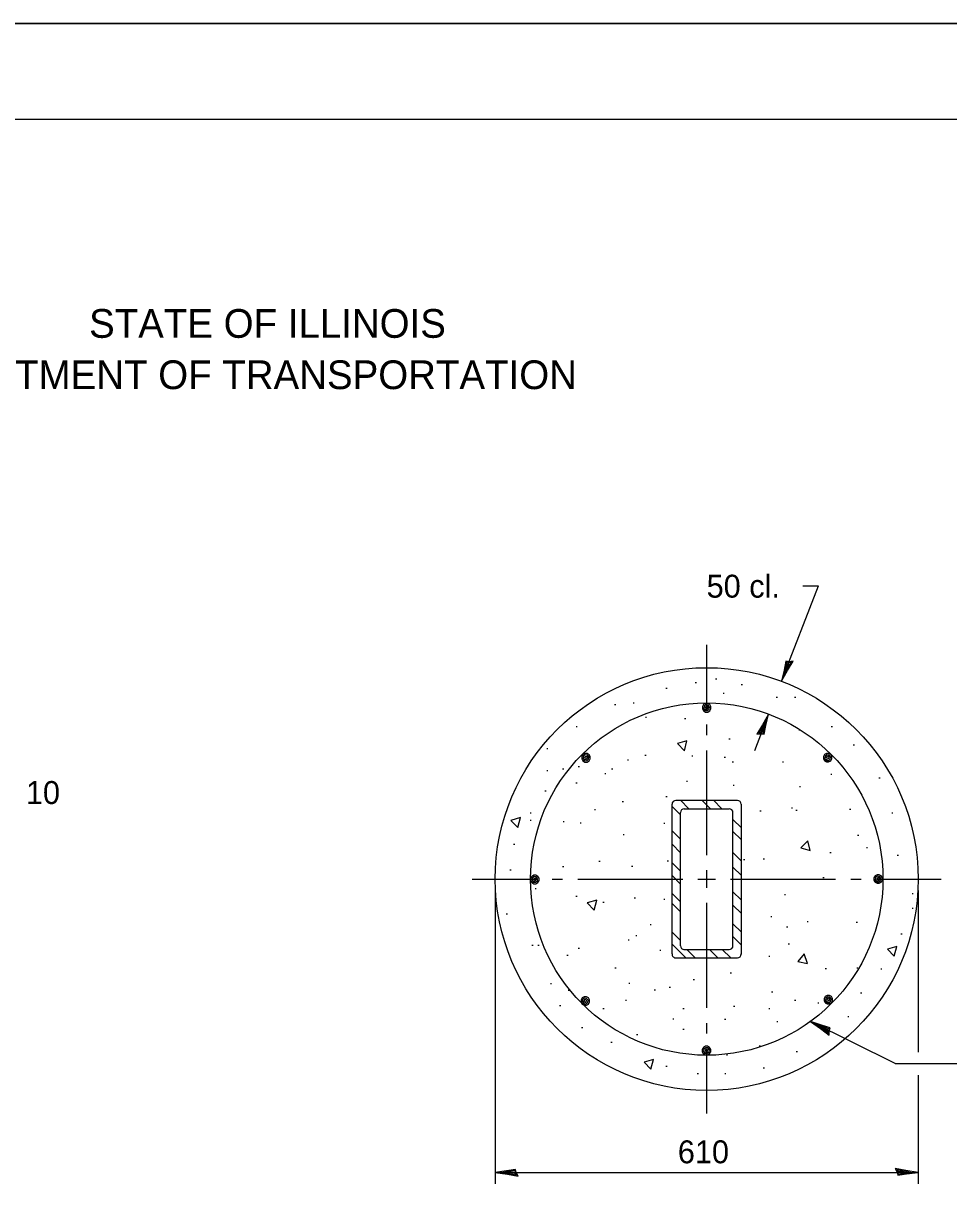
# Model space of a CAD drawing. Extents: x 1499079 to 1501883, y 1499349 to 1499789.
# Drawn here: x 1500098.7 to 1500195.5, y 1499665.4 to 1499789.2 of the extents above; entities that cross this region are included whole.
import ezdxf

# ---------------------------------------------------------------- set-up
doc = ezdxf.new("R2010")
doc.units = 0
for name, color, linetype in [('Design_EX_Roadway Dimensions', 7, 'Continuous'), ('Design_PR_Roadway Items', 7, 'Continuous'), ('Level 48', 7, 'Continuous'), ('Sheets_50 Reference Boundary', 7, 'Continuous'), ('Sheets_General Details', 7, 'Continuous'), ('Sheets_Printer Plotting Border', 7, 'Continuous'), ('Topo_Building', 7, 'Continuous')]:
    doc.layers.add(name, color=color, linetype=linetype)

msp = doc.modelspace()

# ---------------------------------------------------------------- linework, layer by layer
at = {"layer": 'Design_EX_Roadway Dimensions'}
for p, q in [((1500177.98, 1499720.35), (1500181.85, 1499730.34)), ((1500180.23, 1499730.34), (1500181.85, 1499730.34)), ((1500170.17, 1499717.41), (1500170.17, 1499724.17)), ((1500176.65, 1499716.91), (1500175.18, 1499713.07)), ((1500170.17, 1499714.71), (1500170.17, 1499715.81)), ((1500170.17, 1499702.14), (1500170.17, 1499713.1)), ((1500170.17, 1499698.72), (1500170.17, 1499700.57)), ((1500145.63, 1499699.64), (1500152.39, 1499699.64)), ((1500153.99, 1499699.64), (1500155.1, 1499699.64)), ((1500156.7, 1499699.64), (1500167.67, 1499699.64)), ((1500169.25, 1499699.64), (1500171.1, 1499699.64)), ((1500172.67, 1499699.64), (1500183.63, 1499699.64)), ((1500185.24, 1499699.64), (1500186.34, 1499699.64)), ((1500187.94, 1499699.64), (1500194.7, 1499699.64)), ((1500148.03, 1499698.44), (1500148.03, 1499667.74)), ((1500192.3, 1499698.44), (1500192.3, 1499681.52)), ((1500170.17, 1499686.18), (1500170.17, 1499697.14)), ((1500170.17, 1499683.47), (1500170.17, 1499684.57)), ((1500189.9, 1499680.32), (1500181.03, 1499684.74)), ((1500170.17, 1499675.11), (1500170.17, 1499681.87)), ((1500189.9, 1499680.32), (1500212.18, 1499680.32)), ((1500192.3, 1499679.12), (1500192.3, 1499667.74)), ((1500148.03, 1499668.94), (1500192.3, 1499668.94))]:
    msp.add_line(p, q, dxfattribs=at)
for points in [[(1500178.8, 1499722.39), (1500178.46, 1499722.45), (1500178.26, 1499721.52), (1500177.98, 1499720.35), (1500178.61, 1499721.47), (1500179.21, 1499722.44), (1500178.55, 1499722.35), (1500178.27, 1499721.1), (1500179.03, 1499722.33), (1500178.68, 1499722.23), (1500178.5, 1499721.66), (1500178.79, 1499722.17)], [(1500175.83, 1499714.86), (1500176.18, 1499714.81), (1500176.37, 1499715.72), (1500176.65, 1499716.91), (1500176.02, 1499715.78), (1500175.43, 1499714.81), (1500176.09, 1499714.89), (1500176.36, 1499716.15), (1500175.61, 1499714.92), (1500175.95, 1499715.01), (1500176.13, 1499715.58), (1500175.84, 1499715.08)], [(1500182.98, 1499683.72), (1500183.07, 1499684.07), (1500182.17, 1499684.35), (1500181.03, 1499684.74), (1500182.09, 1499684), (1500183, 1499683.31), (1500182.97, 1499683.98), (1500181.74, 1499684.38), (1500182.9, 1499683.51), (1500182.85, 1499683.86), (1500182.3, 1499684.1), (1500182.76, 1499683.76)], [(1500150.24, 1499668.91), (1500150.17, 1499669.25), (1500149.24, 1499669.1), (1500148.03, 1499668.94), (1500149.32, 1499668.75), (1500150.43, 1499668.55), (1500150.12, 1499669.13), (1500148.84, 1499668.94), (1500150.27, 1499668.68), (1500150.05, 1499668.96), (1500149.46, 1499668.93), (1500150.03, 1499668.84)], [(1500190.09, 1499668.97), (1500190.17, 1499668.63), (1500191.09, 1499668.77), (1500192.3, 1499668.94), (1500191.01, 1499669.13), (1500189.9, 1499669.33), (1500190.21, 1499668.74), (1500191.49, 1499668.94), (1500190.07, 1499669.2), (1500190.28, 1499668.91), (1500190.88, 1499668.95), (1500190.3, 1499669.04)]]:
    msp.add_lwpolyline(points, dxfattribs=at)
at = {"layer": 'Design_PR_Roadway Items'}
for p, q in [((1500166.94, 1499707.89), (1500173.39, 1499707.89)), ((1500167.43, 1499707.89), (1500168.3, 1499707.01)), ((1500169.69, 1499707.86), (1500170.54, 1499707.02)), ((1500170.88, 1499707.89), (1500171.77, 1499707)), ((1500166.54, 1499691.83), (1500166.54, 1499707.48)), ((1500166.54, 1499707.25), (1500167.42, 1499706.37)), ((1500167.42, 1499692.67), (1500167.42, 1499706.6)), ((1500167.81, 1499707), (1500172.51, 1499707)), ((1500172.92, 1499692.63), (1500172.92, 1499706.6)), ((1500173.8, 1499691.73), (1500173.8, 1499707.48)), ((1500172.92, 1499705.86), (1500173.8, 1499704.99)), ((1500166.54, 1499704.69), (1500167.42, 1499703.81)), ((1500172.92, 1499704.63), (1500173.78, 1499703.78)), ((1500166.54, 1499703.28), (1500167.42, 1499702.4)), ((1500172.89, 1499702.42), (1500173.8, 1499701.51)), ((1500166.54, 1499701.34), (1500167.42, 1499700.46)), ((1500172.92, 1499700.88), (1500173.8, 1499700)), ((1500166.54, 1499700), (1500167.42, 1499699.12)), ((1500166.54, 1499698.14), (1500167.42, 1499697.26)), ((1500172.92, 1499698.31), (1500173.77, 1499697.46)), ((1500166.54, 1499697.1), (1500167.42, 1499696.22)), ((1500172.92, 1499696.91), (1500173.8, 1499696.02)), ((1500166.54, 1499694.09), (1500167.42, 1499693.21)), ((1500172.92, 1499694.96), (1500173.8, 1499694.08)), ((1500166.54, 1499692.83), (1500167.98, 1499691.39)), ((1500172.92, 1499693.62), (1500173.8, 1499692.74)), ((1500167.78, 1499692.27), (1500172.51, 1499692.27)), ((1500168.09, 1499692.27), (1500168.97, 1499691.39)), ((1500170.46, 1499692.27), (1500171.34, 1499691.39)), ((1500171.8, 1499692.27), (1500172.68, 1499691.39)), ((1500166.98, 1499691.39), (1500173.39, 1499691.39))]:
    msp.add_line(p, q, dxfattribs=at)
for points in [[(1500169.85, 1499717.25), (1500170.05, 1499717.13), (1500170.29, 1499717.13), (1500170.49, 1499717.25), (1500170.61, 1499717.46), (1500170.61, 1499717.7), (1500170.49, 1499717.9), (1500170.29, 1499718.02), (1500170.05, 1499718.02), (1500169.85, 1499717.9), (1500169.73, 1499717.7), (1500169.73, 1499717.46), (1500169.83, 1499717.27), (1500170.25, 1499717.28), (1500170.43, 1499717.43), (1500170.46, 1499717.65), (1500170.32, 1499717.84), (1500170.09, 1499717.87), (1500169.91, 1499717.73), (1500169.88, 1499717.5), (1500169.95, 1499717.36), (1500170.28, 1499717.47), (1500170.32, 1499717.62), (1500170.21, 1499717.73), (1500170.06, 1499717.68), (1500170.02, 1499717.54), (1500170.17, 1499717.58)], [(1500157.22, 1499712.01), (1500157.42, 1499711.89), (1500157.66, 1499711.89), (1500157.87, 1499712.01), (1500157.99, 1499712.22), (1500157.99, 1499712.46), (1500157.87, 1499712.66), (1500157.66, 1499712.78), (1500157.42, 1499712.78), (1500157.22, 1499712.66), (1500157.1, 1499712.46), (1500157.1, 1499712.22), (1500157.2, 1499712.03), (1500157.62, 1499712.04), (1500157.81, 1499712.18), (1500157.84, 1499712.41), (1500157.69, 1499712.6), (1500157.47, 1499712.63), (1500157.28, 1499712.49), (1500157.25, 1499712.25), (1500157.33, 1499712.12), (1500157.65, 1499712.23), (1500157.69, 1499712.38), (1500157.58, 1499712.48), (1500157.44, 1499712.44), (1500157.39, 1499712.3), (1500157.55, 1499712.33)], [(1500182.49, 1499712.03), (1500182.7, 1499711.91), (1500182.93, 1499711.91), (1500183.15, 1499712.03), (1500183.26, 1499712.24), (1500183.26, 1499712.48), (1500183.15, 1499712.68), (1500182.93, 1499712.8), (1500182.7, 1499712.8), (1500182.49, 1499712.68), (1500182.38, 1499712.48), (1500182.38, 1499712.24), (1500182.48, 1499712.05), (1500182.9, 1499712.06), (1500183.08, 1499712.2), (1500183.12, 1499712.44), (1500182.97, 1499712.62), (1500182.74, 1499712.65), (1500182.55, 1499712.51), (1500182.52, 1499712.27), (1500182.6, 1499712.14), (1500182.93, 1499712.25), (1500182.97, 1499712.4), (1500182.86, 1499712.5), (1500182.71, 1499712.47), (1500182.67, 1499712.32), (1500182.82, 1499712.35)], [(1500151.87, 1499699.28), (1500152.07, 1499699.16), (1500152.31, 1499699.16), (1500152.51, 1499699.28), (1500152.63, 1499699.48), (1500152.63, 1499699.72), (1500152.51, 1499699.92), (1500152.31, 1499700.05), (1500152.07, 1499700.05), (1500151.87, 1499699.92), (1500151.75, 1499699.72), (1500151.75, 1499699.48), (1500151.85, 1499699.3), (1500152.27, 1499699.31), (1500152.45, 1499699.45), (1500152.48, 1499699.68), (1500152.34, 1499699.86), (1500152.11, 1499699.9), (1500151.92, 1499699.75), (1500151.9, 1499699.53), (1500151.97, 1499699.39), (1500152.3, 1499699.5), (1500152.34, 1499699.64), (1500152.23, 1499699.75), (1500152.08, 1499699.71), (1500152.04, 1499699.56), (1500152.19, 1499699.6)], [(1500187.78, 1499699.32), (1500187.99, 1499699.2), (1500188.23, 1499699.2), (1500188.43, 1499699.32), (1500188.55, 1499699.53), (1500188.55, 1499699.76), (1500188.43, 1499699.97), (1500188.23, 1499700.08), (1500187.99, 1499700.08), (1500187.78, 1499699.97), (1500187.67, 1499699.76), (1500187.67, 1499699.53), (1500187.76, 1499699.34), (1500188.19, 1499699.35), (1500188.37, 1499699.49), (1500188.4, 1499699.72), (1500188.26, 1499699.91), (1500188.03, 1499699.94), (1500187.84, 1499699.8), (1500187.81, 1499699.56), (1500187.89, 1499699.43), (1500188.21, 1499699.53), (1500188.25, 1499699.68), (1500188.14, 1499699.79), (1500188, 1499699.75), (1500187.96, 1499699.61), (1500188.11, 1499699.64)], [(1500157.14, 1499686.56), (1500157.34, 1499686.44), (1500157.58, 1499686.44), (1500157.79, 1499686.56), (1500157.91, 1499686.76), (1500157.91, 1499687), (1500157.79, 1499687.2), (1500157.58, 1499687.32), (1500157.34, 1499687.32), (1500157.14, 1499687.2), (1500157.02, 1499687), (1500157.02, 1499686.76), (1500157.12, 1499686.58), (1500157.54, 1499686.59), (1500157.72, 1499686.73), (1500157.76, 1499686.96), (1500157.61, 1499687.14), (1500157.39, 1499687.17), (1500157.19, 1499687.03), (1500157.16, 1499686.8), (1500157.25, 1499686.67), (1500157.57, 1499686.77), (1500157.61, 1499686.92), (1500157.5, 1499687.03), (1500157.36, 1499686.99), (1500157.31, 1499686.84), (1500157.46, 1499686.88)], [(1500182.57, 1499686.7), (1500182.78, 1499686.59), (1500183.01, 1499686.59), (1500183.22, 1499686.7), (1500183.34, 1499686.91), (1500183.34, 1499687.14), (1500183.22, 1499687.35), (1500183.01, 1499687.47), (1500182.78, 1499687.47), (1500182.57, 1499687.35), (1500182.46, 1499687.14), (1500182.46, 1499686.91), (1500182.56, 1499686.73), (1500182.98, 1499686.73), (1500183.16, 1499686.87), (1500183.19, 1499687.11), (1500183.05, 1499687.29), (1500182.82, 1499687.32), (1500182.63, 1499687.18), (1500182.6, 1499686.95), (1500182.68, 1499686.81), (1500183.01, 1499686.92), (1500183.04, 1499687.06), (1500182.93, 1499687.17), (1500182.79, 1499687.14), (1500182.75, 1499686.99), (1500182.9, 1499687.03)], [(1500169.83, 1499681.37), (1500170.03, 1499681.25), (1500170.27, 1499681.25), (1500170.48, 1499681.37), (1500170.6, 1499681.57), (1500170.6, 1499681.81), (1500170.48, 1499682.02), (1500170.27, 1499682.14), (1500170.03, 1499682.14), (1500169.83, 1499682.02), (1500169.71, 1499681.81), (1500169.71, 1499681.57), (1500169.81, 1499681.39), (1500170.23, 1499681.4), (1500170.42, 1499681.54), (1500170.45, 1499681.77), (1500170.3, 1499681.96), (1500170.07, 1499681.99), (1500169.88, 1499681.85), (1500169.85, 1499681.62), (1500169.94, 1499681.48), (1500170.26, 1499681.59), (1500170.3, 1499681.74), (1500170.19, 1499681.85), (1500170.05, 1499681.8), (1500170.01, 1499681.65), (1500170.16, 1499681.7)]]:
    msp.add_lwpolyline(points, dxfattribs=at)
for radius in [22.13, 18.44]:
    msp.add_circle((1500170.17, 1499699.64), radius, dxfattribs=at)
for centre, start, end in [((1500166.94, 1499707.48), 90, 180), ((1500173.39, 1499707.48), 0, 90), ((1500167.82, 1499706.6), 90, 180), ((1500172.52, 1499706.6), 0, 90), ((1500166.94, 1499691.79), 175.6455, 276.2029), ((1500167.82, 1499692.67), 180, 270), ((1500172.52, 1499692.67), 270, 0), ((1500173.39, 1499691.8), 270, 0)]:
    msp.add_arc(centre, 0.399, start, end, dxfattribs=at)
at = {"layer": 'Level 48'}
msp.add_lwpolyline([(1499759.49, 1499789.19), (1500439.49, 1499789.19), (1500439.49, 1499349.19), (1499759.49, 1499349.19)], close=True, dxfattribs=at)
at = {"layer": 'Sheets_50 Reference Boundary'}
msp.add_lwpolyline([(1499799.49, 1499779.18), (1500429.49, 1499779.18), (1500429.49, 1499379.19), (1499799.49, 1499379.19)], close=True, dxfattribs=at)
at = {"layer": 'Sheets_General Details'}
msp.add_line((1500439.49, 1499789.19), (1499759.49, 1499789.19), dxfattribs=at)
msp.add_lwpolyline([(1499799.49, 1499779.19), (1500429.49, 1499779.19), (1500429.49, 1499359.19), (1499799.49, 1499359.19)], close=True, dxfattribs=at)
at = {"layer": 'Sheets_Printer Plotting Border'}
msp.add_lwpolyline([(1499759.49, 1499349.19), (1500439.49, 1499349.19), (1500439.49, 1499789.19), (1499759.49, 1499789.19)], close=True, dxfattribs=at)
at = {"layer": 'Topo_Building'}
for p, q in [((1500168.98, 1499720.22), (1500169.11, 1499720.22)), ((1500171.1, 1499720.6), (1500171.22, 1499720.6)), ((1500173.79, 1499720.02), (1500173.91, 1499720.02)), ((1500165.91, 1499719.64), (1500166.04, 1499719.64)), ((1500171.88, 1499719.1), (1500172.01, 1499719.1)), ((1500160.53, 1499717.91), (1500160.66, 1499717.91)), ((1500162.46, 1499718.1), (1500162.58, 1499718.1)), ((1500177.44, 1499718.68), (1500177.56, 1499718.68)), ((1500179.35, 1499718.68), (1500179.48, 1499718.68)), ((1500163.75, 1499716.6), (1500163.87, 1499716.6)), ((1500167.84, 1499716.44), (1500167.97, 1499716.44)), ((1500156.5, 1499715.61), (1500156.62, 1499715.61)), ((1500179.81, 1499715.27), (1500179.93, 1499715.27)), ((1500183.2, 1499715.61), (1500183.32, 1499715.61)), ((1500172.48, 1499714.31), (1500172.61, 1499714.31)), ((1500153.43, 1499713.3), (1500153.55, 1499713.3)), ((1500163.7, 1499712.6), (1500163.82, 1499712.6)), ((1500168.6, 1499712.55), (1500168.72, 1499712.55)), ((1500185.5, 1499713.68), (1500185.63, 1499713.68)), ((1500156.73, 1499711.43), (1500156.86, 1499711.43)), ((1500161.87, 1499712.11), (1500161.99, 1499712.11)), ((1500172, 1499712.4), (1500172.12, 1499712.4)), ((1500172.84, 1499711.91), (1500172.97, 1499711.91)), ((1500178.09, 1499711.91), (1500178.21, 1499711.91)), ((1500153.43, 1499711), (1500153.55, 1499711)), ((1500155.09, 1499711.17), (1500155.21, 1499711.17)), ((1500159.51, 1499710.69), (1500159.63, 1499710.69)), ((1500160.22, 1499711.17), (1500160.34, 1499711.17)), ((1500183.14, 1499710.63), (1500183.26, 1499710.63)), ((1500188.19, 1499710.23), (1500188.31, 1499710.23)), ((1500153.24, 1499708.88), (1500153.36, 1499708.88)), ((1500156.48, 1499709.73), (1500156.6, 1499709.73)), ((1500168.05, 1499709.89), (1500168.17, 1499709.89)), ((1500172.93, 1499709.46), (1500173.05, 1499709.46)), ((1500179.87, 1499709.34), (1500179.99, 1499709.34)), ((1500161.33, 1499707.76), (1500161.45, 1499707.76)), ((1500165.89, 1499708.3), (1500166.02, 1499708.3)), ((1500151.7, 1499706.58), (1500151.82, 1499706.58)), ((1500158.43, 1499706.94), (1500158.55, 1499706.94)), ((1500175.73, 1499706.8), (1500175.86, 1499706.8)), ((1500179.04, 1499707.09), (1500179.16, 1499707.09)), ((1500179.51, 1499706.85), (1500179.63, 1499706.85)), ((1500185.11, 1499706.96), (1500185.24, 1499706.96)), ((1500189.53, 1499706.58), (1500189.66, 1499706.58)), ((1500151.7, 1499705.81), (1500151.82, 1499705.81)), ((1500155.14, 1499705.68), (1500155.26, 1499705.68)), ((1500156.93, 1499705.52), (1500157.05, 1499705.52)), ((1500165.68, 1499705.5), (1500165.8, 1499705.5)), ((1500161.43, 1499704.3), (1500161.55, 1499704.3)), ((1500185.95, 1499704.22), (1500186.07, 1499704.22)), ((1500149.97, 1499703.31), (1500150.1, 1499703.31)), ((1500186.88, 1499702.96), (1500187.01, 1499702.96)), ((1500158.9, 1499701.52), (1500159.03, 1499701.52)), ((1500166.04, 1499701.55), (1500166.16, 1499701.55)), ((1500174.03, 1499701.68), (1500174.16, 1499701.68)), ((1500176.09, 1499701.76), (1500176.21, 1499701.76)), ((1500183.05, 1499702.41), (1500183.18, 1499702.41)), ((1500190.11, 1499702.16), (1500190.24, 1499702.16)), ((1500149.58, 1499700.62), (1500149.71, 1499700.62)), ((1500155.09, 1499700.94), (1500155.21, 1499700.94)), ((1500162.3, 1499700.98), (1500162.43, 1499700.98)), ((1500182.33, 1499699.82), (1500182.46, 1499699.82)), ((1500152.21, 1499698.65), (1500152.34, 1499698.65)), ((1500156.48, 1499697.85), (1500156.6, 1499697.85)), ((1500162.59, 1499697.67), (1500162.71, 1499697.67)), ((1500178.3, 1499698.01), (1500178.42, 1499698.01)), ((1500191.65, 1499698.12), (1500191.77, 1499698.12)), ((1500159.31, 1499697.21), (1500159.43, 1499697.21)), ((1500165.68, 1499697.53), (1500165.8, 1499697.53)), ((1500172.93, 1499696.88), (1500172.92, 1499696.91)), ((1500191.65, 1499696.59), (1500191.77, 1499696.59)), ((1500149.2, 1499696.01), (1500149.33, 1499696.01)), ((1500176.88, 1499695.73), (1500177, 1499695.73)), ((1500180.67, 1499695.19), (1500180.79, 1499695.19)), ((1500164.24, 1499694.87), (1500164.36, 1499694.87)), ((1500178.53, 1499694.65), (1500178.65, 1499694.65)), ((1500185.82, 1499695.13), (1500185.94, 1499695.13)), ((1500151.89, 1499692.74), (1500152.02, 1499692.74)), ((1500152.51, 1499692.74), (1500152.64, 1499692.74)), ((1500161.94, 1499693.29), (1500162.07, 1499693.29)), ((1500162.74, 1499693.72), (1500162.86, 1499693.72)), ((1500178.71, 1499692.85), (1500178.83, 1499692.85)), ((1500190.49, 1499693.9), (1500190.62, 1499693.9)), ((1500155.54, 1499691.67), (1500155.67, 1499691.67)), ((1500156.73, 1499692.41), (1500156.86, 1499692.41)), ((1500165.25, 1499692.21), (1500165.37, 1499692.21)), ((1500176.67, 1499691.56), (1500176.79, 1499691.56)), ((1500160.57, 1499690.34), (1500160.7, 1499690.34)), ((1500182.58, 1499690.29), (1500182.7, 1499690.29)), ((1500185.87, 1499690.34), (1500185.99, 1499690.34)), ((1500188.38, 1499690.25), (1500188.5, 1499690.25)), ((1500168.77, 1499689.12), (1500168.89, 1499689.12)), ((1500172.64, 1499689.84), (1500172.77, 1499689.84)), ((1500153.81, 1499688.71), (1500153.94, 1499688.71)), ((1500155.67, 1499688), (1500155.79, 1499688)), ((1500162.02, 1499688.76), (1500162.14, 1499688.76)), ((1500164.67, 1499688.04), (1500164.8, 1499688.04)), ((1500166.25, 1499688.33), (1500166.38, 1499688.33)), ((1500176.95, 1499687.83), (1500177.08, 1499687.83)), ((1500186.27, 1499687.75), (1500186.39, 1499687.75)), ((1500161.66, 1499686.97), (1500161.78, 1499686.97)), ((1500179.35, 1499686.98), (1500179.48, 1499686.98)), ((1500181.78, 1499686.67), (1500181.91, 1499686.67)), ((1500154.77, 1499686.41), (1500154.9, 1499686.41)), ((1500159.31, 1499686.08), (1500159.43, 1499686.08)), ((1500167.69, 1499686.1), (1500167.81, 1499686.1)), ((1500172.99, 1499686.34), (1500173.11, 1499686.34)), ((1500176.67, 1499686.1), (1500176.79, 1499686.1)), ((1500157.08, 1499684.1), (1500157.2, 1499684.1)), ((1500166.61, 1499685.02), (1500166.74, 1499685.02)), ((1500172.03, 1499684.96), (1500172.16, 1499684.96)), ((1500177.49, 1499684.74), (1500177.61, 1499684.74)), ((1500184.92, 1499685.26), (1500185.05, 1499685.26)), ((1500162.84, 1499683.36), (1500162.96, 1499683.36)), ((1500167.69, 1499683.94), (1500167.81, 1499683.94)), ((1500160.15, 1499682.56), (1500160.28, 1499682.56)), ((1500175.67, 1499682.19), (1500175.79, 1499682.19)), ((1500179.54, 1499681.6), (1500179.67, 1499681.6)), ((1500172.23, 1499681.23), (1500172.36, 1499681.23)), ((1500165.91, 1499680.07), (1500166.04, 1499680.07)), ((1500169.17, 1499679.3), (1500169.3, 1499679.3)), ((1500172.06, 1499679.3), (1500172.18, 1499679.3)), ((1500176.09, 1499679.88), (1500176.22, 1499679.88))]:
    msp.add_line(p, q, dxfattribs=at)
for points in [[(1500168.1, 1499714.1), (1500167.12, 1499713.82), (1500167.84, 1499713.07), (1500168.1, 1499714.1)], [(1500150.68, 1499706.07), (1500149.69, 1499705.79), (1500150.41, 1499705.03), (1500150.68, 1499706.07)], [(1500180.74, 1499703.66), (1500180.02, 1499702.9), (1500181, 1499702.62), (1500180.74, 1499703.66)], [(1500158.66, 1499697.42), (1500157.68, 1499697.14), (1500158.4, 1499696.38), (1500158.66, 1499697.42)], [(1500179.71, 1499691.01), (1500180.7, 1499690.82), (1500180.36, 1499691.83), (1500179.71, 1499691.01)], [(1500190.07, 1499692.6), (1500189.08, 1499692.32), (1500189.8, 1499691.56), (1500190.07, 1499692.6)], [(1500164.59, 1499680.77), (1500163.62, 1499680.49), (1500164.33, 1499679.73), (1500164.59, 1499680.77)]]:
    msp.add_lwpolyline(points, dxfattribs=at)

# ---------------------------------------------------------------- texts
at = {"layer": 'Design_EX_Roadway Dimensions'}
for s, p in [('50 cl.', (1500170.16, 1499729.1)), ('10', (1500098.94, 1499707.5)), ('610', (1500167.15, 1499669.89))]:
    msp.add_text(s, height=2.4, dxfattribs=at).set_placement(p)
at = {"layer": 'Sheets_General Details'}
for s, p in [('STATE OF ILLINOIS', (1500105.55, 1499756.3)), ('DEPARTMENT OF TRANSPORTATION', (1500083.95, 1499750.93))]:
    msp.add_text(s, height=3.0086, dxfattribs=at).set_placement(p)

doc.saveas('drawing.dxf')
